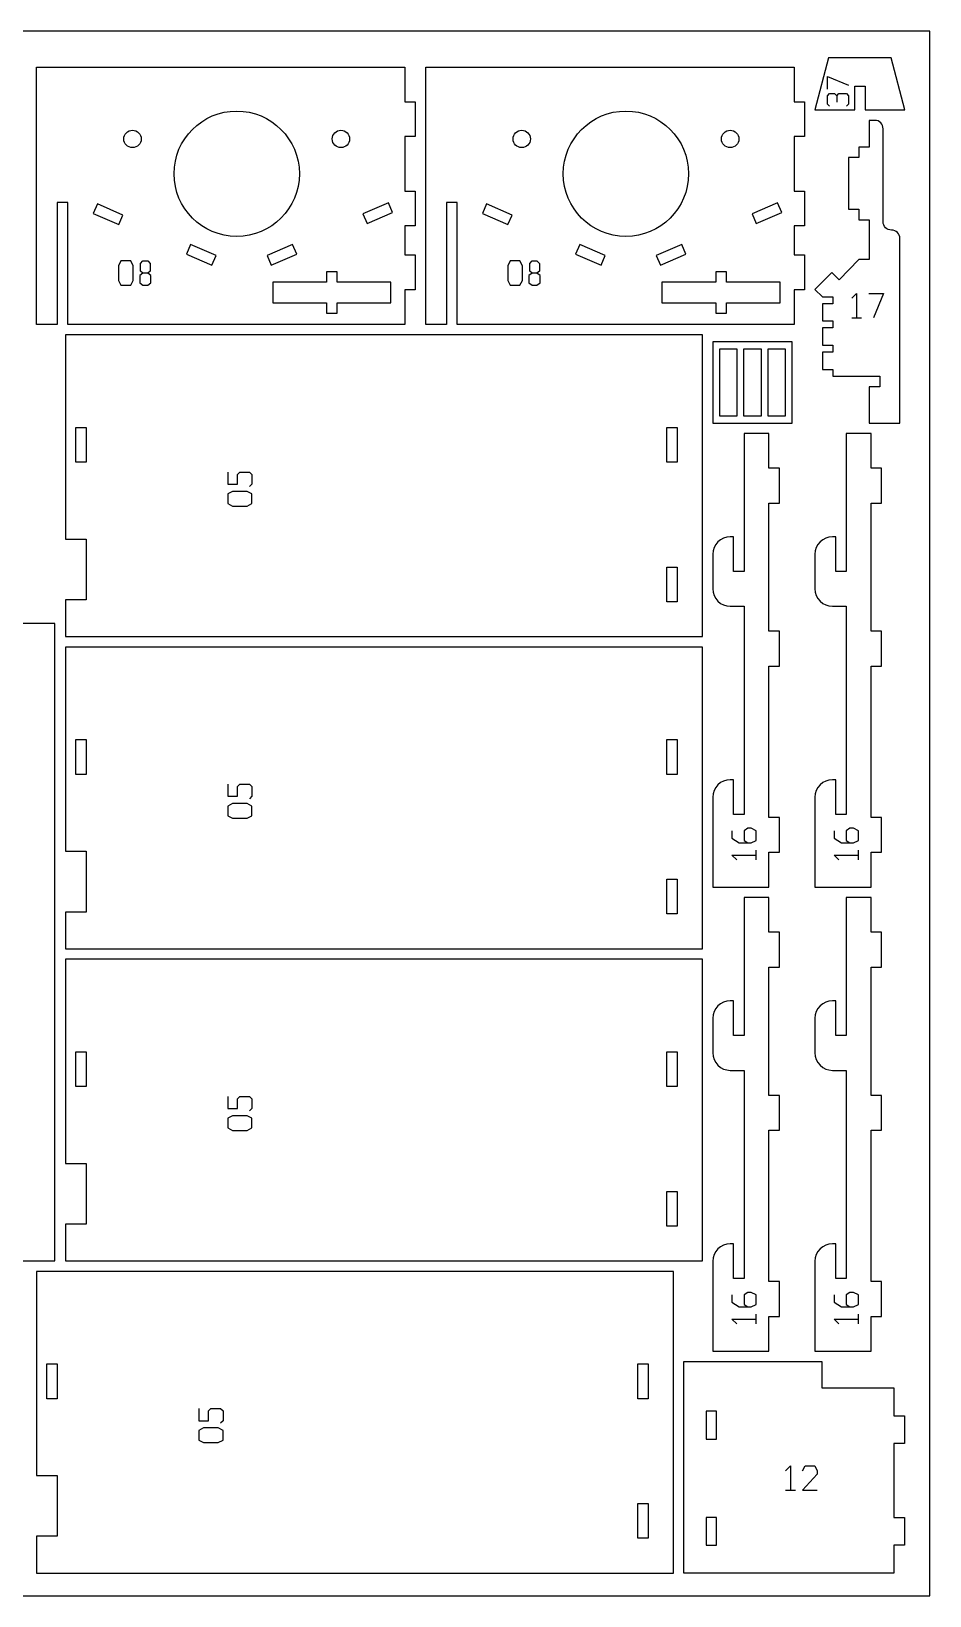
# Model space of a CAD drawing. Header units: millimetres. Extents: x 0 to 450, y 0 to 450.
# Drawn here: x 191.4 to 450, y 0 to 450 of the extents above; entities that cross this region are included whole.
import ezdxf

# ---------------------------------------------------------------- set-up
doc = ezdxf.new("R2010")
doc.units = ezdxf.units.MM
for name, color, linetype in [('CUT', 1, 'Continuous'), ('ENGRAVE', 5, 'Continuous'), ('SHEET', 8, 'Continuous')]:
    doc.layers.add(name, color=color, linetype=linetype)

msp = doc.modelspace()

# ---------------------------------------------------------------- linework, layer by layer
at = {"layer": 'CUT'}
for p, q in [((420.9, 442.34), (416.97, 427.38)), ((438.93, 442.34), (420.9, 442.34)), ((442.85, 427.38), (438.93, 442.34)), ((192.86, 365.66), (192.86, 439.71)), ((192.86, 439.71), (298.91, 439.71)), ((298.91, 439.71), (298.91, 429.71)), ((304.91, 365.66), (304.91, 439.71)), ((304.91, 439.71), (410.97, 439.71)), ((410.97, 439.71), (410.97, 429.71)), ((428.41, 434.25), (431.41, 434.25)), ((428.41, 427.38), (428.41, 434.25)), ((431.41, 434.25), (431.41, 427.38)), ((298.91, 429.71), (301.91, 429.71)), ((301.91, 429.71), (301.91, 419.71)), ((410.97, 429.71), (413.97, 429.71)), ((413.97, 429.71), (413.97, 419.71)), ((416.97, 427.38), (428.41, 427.38)), ((431.41, 427.38), (442.85, 427.38)), ((432.59, 424.38), (432.59, 416.68)), ((434.19, 424.38), (432.59, 424.38)), ((434.65, 424.34), (434.19, 424.38)), ((435.11, 424.2), (434.65, 424.34)), ((435.52, 423.98), (435.11, 424.2)), ((435.88, 423.68), (435.52, 423.98)), ((436.18, 423.31), (435.88, 423.68)), ((436.4, 422.9), (436.18, 423.31)), ((298.91, 419.71), (298.91, 404.05)), ((301.91, 419.71), (298.91, 419.71)), ((410.97, 419.71), (410.97, 404.05)), ((413.97, 419.71), (410.97, 419.71)), ((436.54, 422.45), (436.4, 422.9)), ((436.59, 421.98), (436.54, 422.45)), ((436.59, 395.21), (436.59, 421.98)), ((429.59, 416.68), (429.59, 413.68)), ((432.59, 416.68), (429.59, 416.68)), ((426.58, 413.68), (426.58, 398.81)), ((429.59, 413.68), (426.58, 413.68)), ((198.86, 400.78), (198.86, 365.66)), ((201.86, 400.78), (198.86, 400.78)), ((201.86, 365.66), (201.86, 400.78)), ((294.15, 400.67), (286.81, 397.48)), ((295.35, 397.92), (294.15, 400.67)), ((298.91, 404.05), (301.91, 404.05)), ((301.91, 404.05), (301.91, 394.05)), ((310.92, 400.78), (310.92, 365.66)), ((313.92, 400.78), (310.92, 400.78)), ((313.92, 365.66), (313.92, 400.78)), ((406.21, 400.67), (398.87, 397.48)), ((407.4, 397.92), (406.21, 400.67)), ((410.97, 404.05), (413.97, 404.05)), ((413.97, 404.05), (413.97, 394.05)), ((210.4, 400.34), (209.2, 397.59)), ((209.2, 397.59), (216.54, 394.4)), ((217.73, 397.15), (210.4, 400.34)), ((216.54, 394.4), (217.73, 397.15)), ((286.81, 397.48), (288.01, 394.73)), ((288.01, 394.73), (295.35, 397.92)), ((322.45, 400.34), (321.25, 397.59)), ((321.25, 397.59), (328.59, 394.4)), ((329.79, 397.15), (322.45, 400.34)), ((328.59, 394.4), (329.79, 397.15)), ((398.87, 397.48), (400.07, 394.73)), ((400.07, 394.73), (407.4, 397.92)), ((426.58, 398.81), (429.59, 398.81)), ((429.59, 398.81), (429.59, 395.81)), ((298.91, 394.05), (298.91, 385.67)), ((301.91, 394.05), (298.91, 394.05)), ((410.97, 394.05), (410.97, 385.67)), ((413.97, 394.05), (410.97, 394.05)), ((429.59, 395.81), (432.59, 395.81)), ((432.59, 395.81), (432.59, 384.32)), ((436.63, 394.74), (436.59, 395.21)), ((436.77, 394.29), (436.63, 394.74)), ((436.99, 393.87), (436.77, 394.29)), ((437.29, 393.51), (436.99, 393.87)), ((437.65, 393.21), (437.29, 393.51)), ((438.07, 392.99), (437.65, 393.21)), ((438.52, 392.85), (438.07, 392.99)), ((438.99, 392.81), (438.52, 392.85)), ((439, 392.81), (438.99, 392.81)), ((439.47, 392.76), (438.99, 392.81)), ((439.92, 392.62), (439.47, 392.76)), ((440.33, 392.4), (439.92, 392.62)), ((440.7, 392.1), (440.33, 392.4)), ((440.99, 391.74), (440.7, 392.1)), ((441.22, 391.32), (440.99, 391.74)), ((237.21, 388.68), (236.02, 385.93)), ((244.55, 385.49), (237.21, 388.68)), ((266.56, 388.68), (259.23, 385.49)), ((267.76, 385.93), (266.56, 388.68)), ((349.27, 388.68), (348.07, 385.93)), ((356.6, 385.49), (349.27, 388.68)), ((378.62, 388.68), (371.28, 385.49)), ((379.81, 385.93), (378.62, 388.68)), ((441.35, 390.87), (441.22, 391.32)), ((441.4, 390.41), (441.35, 390.87)), ((441.4, 337.31), (441.4, 390.41)), ((236.02, 385.93), (243.35, 382.74)), ((243.35, 382.74), (244.55, 385.49)), ((259.23, 385.49), (260.42, 382.74)), ((260.42, 382.74), (267.76, 385.93)), ((298.91, 385.67), (301.91, 385.67)), ((301.91, 385.67), (301.91, 375.67)), ((348.07, 385.93), (355.41, 382.74)), ((355.41, 382.74), (356.6, 385.49)), ((371.28, 385.49), (372.48, 382.74)), ((372.48, 382.74), (379.81, 385.93)), ((410.97, 385.67), (413.97, 385.67)), ((413.97, 385.67), (413.97, 375.67)), ((429.59, 384.32), (423.92, 378.55)), ((432.59, 384.32), (429.59, 384.32)), ((276.39, 380.85), (276.39, 377.85)), ((279.39, 380.85), (276.39, 380.85)), ((279.39, 377.85), (279.39, 380.85)), ((388.45, 380.85), (388.45, 377.85)), ((391.45, 380.85), (388.45, 380.85)), ((391.45, 377.85), (391.45, 380.85)), ((421.78, 380.65), (416.97, 375.75)), ((423.92, 378.55), (421.78, 380.65)), ((260.87, 377.85), (260.87, 371.88)), ((276.39, 377.85), (260.87, 377.85)), ((294.91, 377.85), (279.39, 377.85)), ((294.91, 371.88), (294.91, 377.85)), ((298.91, 375.67), (298.91, 365.66)), ((301.91, 375.67), (298.91, 375.67)), ((372.92, 377.85), (372.92, 371.88)), ((388.45, 377.85), (372.92, 377.85)), ((406.97, 377.85), (391.45, 377.85)), ((406.97, 371.88), (406.97, 377.85)), ((410.97, 375.67), (410.97, 365.66)), ((413.97, 375.67), (410.97, 375.67)), ((416.97, 375.75), (419.11, 373.64)), ((419.11, 373.64), (422.11, 373.64)), ((422.11, 373.64), (422.11, 371.64)), ((260.87, 371.88), (276.39, 371.88)), ((276.39, 371.88), (276.39, 368.88)), ((279.39, 368.88), (279.39, 371.88)), ((279.39, 371.88), (294.91, 371.88)), ((372.92, 371.88), (388.45, 371.88)), ((388.45, 371.88), (388.45, 368.88)), ((391.45, 368.88), (391.45, 371.88)), ((391.45, 371.88), (406.97, 371.88)), ((419.11, 371.64), (419.11, 366.68)), ((422.11, 371.64), (419.11, 371.64)), ((198.86, 365.66), (192.86, 365.66)), ((298.91, 365.66), (201.86, 365.66)), ((276.39, 368.88), (279.39, 368.88)), ((310.92, 365.66), (304.91, 365.66)), ((410.97, 365.66), (313.92, 365.66)), ((388.45, 368.88), (391.45, 368.88)), ((419.11, 366.68), (422.11, 366.68)), ((419.11, 364.68), (419.11, 359.72)), ((422.11, 364.68), (419.11, 364.68)), ((422.11, 366.68), (422.11, 364.68)), ((384.54, 362.66), (201.18, 362.66)), ((201.18, 362.66), (201.18, 303.94)), ((384.54, 275.87), (384.54, 362.66)), ((410.42, 360.64), (387.54, 360.64)), ((387.54, 360.64), (387.54, 337.31)), ((410.42, 337.31), (410.42, 360.64)), ((389.54, 358.64), (394.5, 358.64)), ((389.54, 339.31), (389.54, 358.64)), ((394.5, 358.64), (394.5, 339.31)), ((396.5, 358.64), (401.46, 358.64)), ((396.5, 339.31), (396.5, 358.64)), ((401.46, 358.64), (401.46, 339.31)), ((403.46, 358.64), (408.42, 358.64)), ((403.46, 339.31), (403.46, 358.64)), ((408.42, 358.64), (408.42, 339.31)), ((419.11, 359.72), (422.11, 359.72)), ((419.11, 357.72), (419.11, 352.76)), ((422.11, 357.72), (419.11, 357.72)), ((422.11, 359.72), (422.11, 357.72)), ((419.11, 352.76), (422.11, 352.76)), ((422.11, 352.76), (422.11, 350.76)), ((422.11, 350.76), (435.59, 350.76)), ((432.59, 347.76), (432.59, 337.31)), ((435.59, 347.76), (432.59, 347.76)), ((435.59, 350.76), (435.59, 347.76)), ((394.5, 339.31), (389.54, 339.31)), ((401.46, 339.31), (396.5, 339.31)), ((408.42, 339.31), (403.46, 339.31)), ((204.18, 336.04), (207.18, 336.04)), ((204.18, 326.04), (204.18, 336.04)), ((207.18, 336.04), (207.18, 326.04)), ((374.3, 336.04), (377.3, 336.04)), ((374.3, 326.04), (374.3, 336.04)), ((377.3, 336.04), (377.3, 326.04)), ((387.54, 337.31), (410.42, 337.31)), ((403.71, 334.31), (396.54, 334.31)), ((396.54, 334.31), (396.54, 294.6)), ((403.71, 324.3), (403.71, 334.31)), ((433.14, 334.31), (425.97, 334.31)), ((425.97, 334.31), (425.97, 294.6)), ((432.59, 337.31), (441.4, 337.31)), ((433.14, 324.3), (433.14, 334.31)), ((207.18, 326.04), (204.18, 326.04)), ((377.3, 326.04), (374.3, 326.04)), ((406.71, 324.3), (403.71, 324.3)), ((406.71, 314.3), (406.71, 324.3)), ((436.14, 324.3), (433.14, 324.3)), ((436.14, 314.3), (436.14, 324.3)), ((403.71, 314.3), (406.71, 314.3)), ((403.71, 277.41), (403.71, 314.3)), ((433.14, 314.3), (436.14, 314.3)), ((433.14, 277.41), (433.14, 314.3)), ((201.18, 303.94), (207.18, 303.94)), ((207.18, 303.94), (207.18, 286.45)), ((387.92, 301.52), (387.63, 300.58)), ((388.38, 302.38), (387.92, 301.52)), ((389, 303.14), (388.38, 302.38)), ((389.76, 303.76), (389, 303.14)), ((390.62, 304.22), (389.76, 303.76)), ((391.56, 304.51), (390.62, 304.22)), ((392.54, 304.61), (391.56, 304.51)), ((393.54, 304.61), (392.54, 304.61)), ((393.54, 294.6), (393.54, 304.61)), ((417.35, 301.52), (417.06, 300.58)), ((417.81, 302.38), (417.35, 301.52)), ((418.43, 303.14), (417.81, 302.38)), ((419.19, 303.76), (418.43, 303.14)), ((420.06, 304.22), (419.19, 303.76)), ((420.99, 304.51), (420.06, 304.22)), ((421.97, 304.61), (420.99, 304.51)), ((422.97, 304.61), (421.97, 304.61)), ((422.97, 294.6), (422.97, 304.61)), ((387.63, 300.58), (387.54, 299.6)), ((387.54, 299.6), (387.54, 289.6)), ((417.06, 300.58), (416.97, 299.6)), ((416.97, 299.6), (416.97, 289.6)), ((374.3, 295.89), (377.3, 295.89)), ((374.3, 285.89), (374.3, 295.89)), ((377.3, 295.89), (377.3, 285.89)), ((396.54, 294.6), (393.54, 294.6)), ((425.97, 294.6), (422.97, 294.6)), ((387.54, 289.6), (387.63, 288.63)), ((387.63, 288.63), (387.92, 287.69)), ((416.97, 289.6), (417.06, 288.63)), ((417.06, 288.63), (417.35, 287.69)), ((207.18, 286.45), (201.18, 286.45)), ((201.18, 286.45), (201.18, 275.87)), ((377.3, 285.89), (374.3, 285.89)), ((387.92, 287.69), (388.38, 286.82)), ((388.38, 286.82), (389, 286.07)), ((389, 286.07), (389.76, 285.44)), ((389.76, 285.44), (390.62, 284.98)), ((390.62, 284.98), (391.56, 284.7)), ((391.56, 284.7), (392.54, 284.6)), ((392.54, 284.6), (396.54, 284.6)), ((396.54, 284.6), (396.54, 224.72)), ((417.35, 287.69), (417.81, 286.82)), ((417.81, 286.82), (418.43, 286.07)), ((418.43, 286.07), (419.19, 285.44)), ((419.19, 285.44), (420.06, 284.98)), ((420.06, 284.98), (420.99, 284.7)), ((420.99, 284.7), (421.97, 284.6)), ((421.97, 284.6), (425.97, 284.6)), ((425.97, 284.6), (425.97, 224.72)), ((198.18, 279.65), (139.46, 279.65)), ((198.18, 96.29), (198.18, 279.65)), ((201.18, 275.87), (384.54, 275.87)), ((406.71, 277.41), (403.71, 277.41)), ((406.71, 267.41), (406.71, 277.41)), ((436.14, 277.41), (433.14, 277.41)), ((436.14, 267.41), (436.14, 277.41)), ((384.54, 272.87), (201.18, 272.87)), ((201.18, 272.87), (201.18, 214.15)), ((384.54, 186.08), (384.54, 272.87)), ((403.71, 267.41), (406.71, 267.41)), ((403.71, 223.83), (403.71, 267.41)), ((433.14, 267.41), (436.14, 267.41)), ((433.14, 223.83), (433.14, 267.41)), ((204.18, 246.25), (207.18, 246.25)), ((204.18, 236.25), (204.18, 246.25)), ((207.18, 246.25), (207.18, 236.25)), ((374.3, 246.25), (377.3, 246.25)), ((374.3, 236.25), (374.3, 246.25)), ((377.3, 246.25), (377.3, 236.25)), ((207.18, 236.25), (204.18, 236.25)), ((377.3, 236.25), (374.3, 236.25)), ((390.62, 234.34), (389.76, 233.88)), ((391.56, 234.63), (390.62, 234.34)), ((392.54, 234.72), (391.56, 234.63)), ((393.54, 234.72), (392.54, 234.72)), ((393.54, 224.72), (393.54, 234.72)), ((420.06, 234.34), (419.19, 233.88)), ((420.99, 234.63), (420.06, 234.34)), ((421.97, 234.72), (420.99, 234.63)), ((422.97, 234.72), (421.97, 234.72)), ((422.97, 224.72), (422.97, 234.72)), ((387.63, 230.7), (387.54, 229.72)), ((387.54, 229.72), (387.54, 203.83)), ((387.92, 231.64), (387.63, 230.7)), ((388.38, 232.5), (387.92, 231.64)), ((389, 233.26), (388.38, 232.5)), ((389.76, 233.88), (389, 233.26)), ((417.06, 230.7), (416.97, 229.72)), ((416.97, 229.72), (416.97, 203.83)), ((417.35, 231.64), (417.06, 230.7)), ((417.81, 232.5), (417.35, 231.64)), ((418.43, 233.26), (417.81, 232.5)), ((419.19, 233.88), (418.43, 233.26)), ((396.54, 224.72), (393.54, 224.72)), ((406.71, 223.83), (403.71, 223.83)), ((406.71, 213.83), (406.71, 223.83)), ((425.97, 224.72), (422.97, 224.72)), ((436.14, 223.83), (433.14, 223.83)), ((436.14, 213.83), (436.14, 223.83)), ((201.18, 214.15), (207.18, 214.15)), ((207.18, 214.15), (207.18, 196.66)), ((403.71, 213.83), (406.71, 213.83)), ((403.71, 203.83), (403.71, 213.83)), ((433.14, 213.83), (436.14, 213.83)), ((433.14, 203.83), (433.14, 213.83)), ((374.3, 206.1), (377.3, 206.1)), ((374.3, 196.1), (374.3, 206.1)), ((377.3, 206.1), (377.3, 196.1)), ((387.54, 203.83), (403.71, 203.83)), ((416.97, 203.83), (433.14, 203.83)), ((403.71, 200.83), (396.54, 200.83)), ((396.54, 200.83), (396.54, 161.12)), ((403.71, 190.82), (403.71, 200.83)), ((433.14, 200.83), (425.97, 200.83)), ((425.97, 200.83), (425.97, 161.12)), ((433.14, 190.82), (433.14, 200.83)), ((207.18, 196.66), (201.18, 196.66)), ((201.18, 196.66), (201.18, 186.08)), ((377.3, 196.1), (374.3, 196.1)), ((406.71, 190.82), (403.71, 190.82)), ((406.71, 180.82), (406.71, 190.82)), ((436.14, 190.82), (433.14, 190.82)), ((436.14, 180.82), (436.14, 190.82)), ((201.18, 186.08), (384.54, 186.08)), ((384.54, 183.08), (201.18, 183.08)), ((201.18, 183.08), (201.18, 124.36)), ((384.54, 96.29), (384.54, 183.08)), ((403.71, 180.82), (406.71, 180.82)), ((403.71, 143.93), (403.71, 180.82)), ((433.14, 180.82), (436.14, 180.82)), ((433.14, 143.93), (433.14, 180.82)), ((391.56, 171.03), (390.62, 170.75)), ((392.54, 171.13), (391.56, 171.03)), ((393.54, 171.13), (392.54, 171.13)), ((393.54, 161.12), (393.54, 171.13)), ((420.99, 171.03), (420.06, 170.75)), ((421.97, 171.13), (420.99, 171.03)), ((422.97, 171.13), (421.97, 171.13)), ((422.97, 161.12), (422.97, 171.13)), ((387.63, 167.1), (387.54, 166.13)), ((387.92, 168.04), (387.63, 167.1)), ((388.38, 168.9), (387.92, 168.04)), ((389, 169.66), (388.38, 168.9)), ((389.76, 170.28), (389, 169.66)), ((390.62, 170.75), (389.76, 170.28)), ((417.06, 167.1), (416.97, 166.13)), ((417.35, 168.04), (417.06, 167.1)), ((417.81, 168.9), (417.35, 168.04)), ((418.43, 169.66), (417.81, 168.9)), ((419.19, 170.28), (418.43, 169.66)), ((420.06, 170.75), (419.19, 170.28)), ((387.54, 166.13), (387.54, 156.12)), ((416.97, 166.13), (416.97, 156.12)), ((396.54, 161.12), (393.54, 161.12)), ((425.97, 161.12), (422.97, 161.12)), ((204.18, 156.46), (207.18, 156.46)), ((204.18, 146.46), (204.18, 156.46)), ((207.18, 156.46), (207.18, 146.46)), ((374.3, 156.46), (377.3, 156.46)), ((374.3, 146.46), (374.3, 156.46)), ((377.3, 156.46), (377.3, 146.46)), ((387.54, 156.12), (387.63, 155.15)), ((387.63, 155.15), (387.92, 154.21)), ((387.92, 154.21), (388.38, 153.35)), ((388.38, 153.35), (389, 152.59)), ((416.97, 156.12), (417.06, 155.15)), ((417.06, 155.15), (417.35, 154.21)), ((417.35, 154.21), (417.81, 153.35)), ((417.81, 153.35), (418.43, 152.59)), ((389, 152.59), (389.76, 151.97)), ((389.76, 151.97), (390.62, 151.5)), ((390.62, 151.5), (391.56, 151.22)), ((391.56, 151.22), (392.54, 151.12)), ((392.54, 151.12), (396.54, 151.12)), ((396.54, 151.12), (396.54, 91.24)), ((418.43, 152.59), (419.19, 151.97)), ((419.19, 151.97), (420.06, 151.5)), ((420.06, 151.5), (420.99, 151.22)), ((420.99, 151.22), (421.97, 151.12)), ((421.97, 151.12), (425.97, 151.12)), ((425.97, 151.12), (425.97, 91.24)), ((207.18, 146.46), (204.18, 146.46)), ((377.3, 146.46), (374.3, 146.46)), ((406.71, 143.93), (403.71, 143.93)), ((406.71, 133.93), (406.71, 143.93)), ((436.14, 143.93), (433.14, 143.93)), ((436.14, 133.93), (436.14, 143.93)), ((403.71, 133.93), (406.71, 133.93)), ((403.71, 90.35), (403.71, 133.93)), ((433.14, 133.93), (436.14, 133.93)), ((433.14, 90.35), (433.14, 133.93)), ((201.18, 124.36), (207.18, 124.36)), ((207.18, 124.36), (207.18, 106.87)), ((374.3, 116.31), (377.3, 116.31)), ((374.3, 106.31), (374.3, 116.31)), ((377.3, 116.31), (377.3, 106.31)), ((207.18, 106.87), (201.18, 106.87)), ((201.18, 106.87), (201.18, 96.29)), ((377.3, 106.31), (374.3, 106.31)), ((388.38, 99.02), (387.92, 98.16)), ((389, 99.78), (388.38, 99.02)), ((389.76, 100.4), (389, 99.78)), ((390.62, 100.86), (389.76, 100.4)), ((391.56, 101.15), (390.62, 100.86)), ((392.54, 101.24), (391.56, 101.15)), ((393.54, 101.24), (392.54, 101.24)), ((393.54, 91.24), (393.54, 101.24)), ((417.81, 99.02), (417.35, 98.16)), ((418.43, 99.78), (417.81, 99.02)), ((419.19, 100.4), (418.43, 99.78)), ((420.06, 100.86), (419.19, 100.4)), ((420.99, 101.15), (420.06, 100.86)), ((421.97, 101.24), (420.99, 101.15)), ((422.97, 101.24), (421.97, 101.24)), ((422.97, 91.24), (422.97, 101.24)), ((111.39, 96.29), (198.18, 96.29)), ((201.18, 96.29), (384.54, 96.29)), ((387.63, 97.22), (387.54, 96.24)), ((387.54, 96.24), (387.54, 70.35)), ((387.92, 98.16), (387.63, 97.22)), ((417.06, 97.22), (416.97, 96.24)), ((416.97, 96.24), (416.97, 70.35)), ((417.35, 98.16), (417.06, 97.22)), ((376.22, 93.29), (192.86, 93.29)), ((192.86, 93.29), (192.86, 34.57)), ((376.22, 6.5), (376.22, 93.29)), ((396.54, 91.24), (393.54, 91.24)), ((406.71, 90.35), (403.71, 90.35)), ((406.71, 80.35), (406.71, 90.35)), ((425.97, 91.24), (422.97, 91.24)), ((436.14, 90.35), (433.14, 90.35)), ((436.14, 80.35), (436.14, 90.35)), ((403.71, 80.35), (406.71, 80.35)), ((403.71, 70.35), (403.71, 80.35)), ((433.14, 80.35), (436.14, 80.35)), ((433.14, 70.35), (433.14, 80.35)), ((387.54, 70.35), (403.71, 70.35)), ((416.97, 70.35), (433.14, 70.35)), ((195.86, 66.67), (198.86, 66.67)), ((195.86, 56.67), (195.86, 66.67)), ((198.86, 66.67), (198.86, 56.67)), ((365.98, 66.67), (368.98, 66.67)), ((365.98, 56.67), (365.98, 66.67)), ((368.98, 66.67), (368.98, 56.67)), ((379.22, 6.5), (379.22, 67.35)), ((379.22, 67.35), (418.93, 67.35)), ((418.93, 67.35), (418.93, 59.75)), ((418.93, 59.75), (439.69, 59.75)), ((439.69, 59.75), (439.69, 51.74)), ((198.86, 56.67), (195.86, 56.67)), ((368.98, 56.67), (365.98, 56.67)), ((385.6, 53.05), (385.6, 45.05)), ((388.6, 53.05), (385.6, 53.05)), ((388.6, 45.05), (388.6, 53.05)), ((439.69, 51.74), (442.69, 51.74)), ((442.69, 51.74), (442.69, 43.74)), ((385.6, 45.05), (388.6, 45.05)), ((439.69, 43.74), (439.69, 22.5)), ((442.69, 43.74), (439.69, 43.74)), ((192.86, 34.57), (198.86, 34.57)), ((198.86, 34.57), (198.86, 17.08)), ((365.98, 26.52), (368.98, 26.52)), ((365.98, 16.52), (365.98, 26.52)), ((368.98, 26.52), (368.98, 16.52)), ((385.6, 22.5), (385.6, 14.5)), ((388.6, 22.5), (385.6, 22.5)), ((388.6, 14.5), (388.6, 22.5)), ((439.69, 22.5), (442.69, 22.5)), ((442.69, 22.5), (442.69, 14.5)), ((198.86, 17.08), (192.86, 17.08)), ((192.86, 17.08), (192.86, 6.5)), ((368.98, 16.52), (365.98, 16.52)), ((385.6, 14.5), (388.6, 14.5)), ((439.69, 14.5), (439.69, 6.5)), ((442.69, 14.5), (439.69, 14.5)), ((192.86, 6.5), (376.22, 6.5)), ((439.69, 6.5), (379.22, 6.5))]:
    msp.add_line(p, q, dxfattribs=at)
for centre, radius in [((250.5, 409.03), 18.03), ((362.55, 409.03), 18.03), ((220.5, 419.03), 2.5), ((280.5, 419.03), 2.5), ((332.55, 419.03), 2.5), ((392.55, 419.03), 2.5)]:
    msp.add_circle(centre, radius, dxfattribs=at)
at = {"layer": 'ENGRAVE'}
for p, q in [((420.53, 433.32), (420.53, 437)), ((420.53, 437), (426.65, 434.55)), ((420.53, 431.48), (421.14, 432.1)), ((421.14, 432.1), (422.61, 432.1)), ((422.61, 432.1), (423.22, 431.48)), ((423.22, 431.48), (423.83, 432.1)), ((423.83, 432.1), (426.04, 432.1)), ((426.04, 432.1), (426.65, 431.48)), ((420.53, 429.03), (420.53, 431.48)), ((421.14, 428.42), (420.53, 429.03)), ((423.22, 431.48), (423.22, 429.65)), ((426.65, 429.03), (426.04, 428.42)), ((426.65, 431.48), (426.65, 429.03)), ((217.19, 383.93), (216.49, 382.53)), ((216.49, 382.53), (216.49, 378.33)), ((219.99, 383.93), (217.19, 383.93)), ((220.69, 382.53), (219.99, 383.93)), ((220.69, 378.33), (220.69, 382.53)), ((222.79, 383.23), (223.49, 383.93)), ((222.79, 380.99), (222.79, 383.23)), ((223.49, 383.93), (224.89, 383.93)), ((224.89, 383.93), (225.59, 383.23)), ((225.59, 383.23), (225.59, 380.99)), ((329.24, 383.93), (328.54, 382.53)), ((328.54, 382.53), (328.54, 378.33)), ((332.04, 383.93), (329.24, 383.93)), ((332.74, 382.53), (332.04, 383.93)), ((332.74, 378.33), (332.74, 382.53)), ((334.84, 383.23), (335.54, 383.93)), ((334.84, 380.99), (334.84, 383.23)), ((335.54, 383.93), (336.94, 383.93)), ((336.94, 383.93), (337.64, 383.23)), ((337.64, 383.23), (337.64, 380.99)), ((216.49, 378.33), (217.19, 376.93)), ((219.99, 376.93), (220.69, 378.33)), ((223.49, 380.43), (222.58, 379.73)), ((222.58, 379.73), (222.58, 377.63)), ((223.49, 380.43), (222.79, 380.99)), ((224.89, 380.43), (223.49, 380.43)), ((225.59, 380.99), (224.89, 380.43)), ((225.8, 379.73), (224.89, 380.43)), ((225.8, 377.63), (225.8, 379.73)), ((328.54, 378.33), (329.24, 376.93)), ((332.04, 376.93), (332.74, 378.33)), ((335.54, 380.43), (334.63, 379.73)), ((334.63, 379.73), (334.63, 377.63)), ((335.54, 380.43), (334.84, 380.99)), ((336.94, 380.43), (335.54, 380.43)), ((337.64, 380.99), (336.94, 380.43)), ((337.85, 379.73), (336.94, 380.43)), ((337.85, 377.63), (337.85, 379.73)), ((217.19, 376.93), (219.99, 376.93)), ((222.58, 377.63), (223.49, 376.93)), ((223.49, 376.93), (224.89, 376.93)), ((224.89, 376.93), (225.8, 377.63)), ((329.24, 376.93), (332.04, 376.93)), ((334.63, 377.63), (335.54, 376.93)), ((335.54, 376.93), (336.94, 376.93)), ((336.94, 376.93), (337.85, 377.63)), ((427.55, 373.22), (428.95, 374.62)), ((428.95, 374.62), (428.95, 367.62)), ((432.45, 374.62), (436.65, 374.62)), ((436.65, 374.62), (433.85, 367.62)), ((427.55, 367.62), (430.35, 367.62)), ((247.9, 323.23), (247.9, 319.73)), ((247.9, 319.73), (250.7, 319.73)), ((250.7, 322.53), (251.4, 323.23)), ((250.7, 319.73), (250.7, 322.53)), ((251.4, 323.23), (254.2, 323.23)), ((254.2, 323.23), (254.9, 322.53)), ((254.9, 319.73), (254.2, 319.03)), ((254.9, 322.53), (254.9, 319.73)), ((249.3, 317.63), (247.9, 316.93)), ((247.9, 316.93), (247.9, 314.13)), ((253.5, 317.63), (249.3, 317.63)), ((254.9, 316.93), (253.5, 317.63)), ((254.9, 314.13), (254.9, 316.93)), ((247.9, 314.13), (249.3, 313.43)), ((249.3, 313.43), (253.5, 313.43)), ((253.5, 313.43), (254.9, 314.13)), ((247.9, 233.44), (247.9, 229.94)), ((247.9, 229.94), (250.7, 229.94)), ((250.7, 232.74), (251.4, 233.44)), ((250.7, 229.94), (250.7, 232.74)), ((251.4, 233.44), (254.2, 233.44)), ((254.2, 233.44), (254.9, 232.74)), ((254.9, 229.94), (254.2, 229.24)), ((254.9, 232.74), (254.9, 229.94)), ((249.3, 227.84), (247.9, 227.14)), ((247.9, 227.14), (247.9, 224.34)), ((253.5, 227.84), (249.3, 227.84)), ((254.9, 227.14), (253.5, 227.84)), ((254.9, 224.34), (254.9, 227.14)), ((247.9, 224.34), (249.3, 223.64)), ((249.3, 223.64), (253.5, 223.64)), ((253.5, 223.64), (254.9, 224.34)), ((397.59, 220.74), (396.54, 220.04)), ((398.64, 220.74), (397.59, 220.74)), ((400.04, 220.04), (398.64, 220.74)), ((427.02, 220.74), (425.97, 220.04)), ((428.07, 220.74), (427.02, 220.74)), ((429.47, 220.04), (428.07, 220.74)), ((393.04, 220.04), (393.04, 217.94)), ((393.04, 217.94), (395.14, 216.54)), ((395.14, 216.54), (398.64, 216.54)), ((396.54, 220.04), (396.54, 217.24)), ((396.54, 217.24), (397.59, 216.54)), ((398.64, 216.54), (400.04, 217.24)), ((400.04, 217.24), (400.04, 220.04)), ((422.47, 220.04), (422.47, 217.94)), ((422.47, 217.94), (424.57, 216.54)), ((424.57, 216.54), (428.07, 216.54)), ((425.97, 220.04), (425.97, 217.24)), ((425.97, 217.24), (427.02, 216.54)), ((428.07, 216.54), (429.47, 217.24)), ((429.47, 217.24), (429.47, 220.04)), ((394.44, 211.64), (393.04, 213.04)), ((393.04, 213.04), (400.04, 213.04)), ((400.04, 211.64), (400.04, 214.44)), ((423.87, 211.64), (422.47, 213.04)), ((422.47, 213.04), (429.47, 213.04)), ((429.47, 211.64), (429.47, 214.44)), ((247.9, 143.64), (247.9, 140.14)), ((247.9, 140.14), (250.7, 140.14)), ((250.7, 142.94), (251.4, 143.64)), ((250.7, 140.14), (250.7, 142.94)), ((251.4, 143.64), (254.2, 143.64)), ((254.2, 143.64), (254.9, 142.94)), ((254.9, 140.14), (254.2, 139.44)), ((254.9, 142.94), (254.9, 140.14)), ((249.3, 138.04), (247.9, 137.34)), ((247.9, 137.34), (247.9, 134.54)), ((253.5, 138.04), (249.3, 138.04)), ((254.9, 137.34), (253.5, 138.04)), ((254.9, 134.54), (254.9, 137.34)), ((247.9, 134.54), (249.3, 133.84)), ((249.3, 133.84), (253.5, 133.84)), ((253.5, 133.84), (254.9, 134.54)), ((393.04, 86.56), (393.04, 84.46)), ((397.59, 87.26), (396.54, 86.56)), ((396.54, 86.56), (396.54, 83.76)), ((398.64, 87.26), (397.59, 87.26)), ((400.04, 86.56), (398.64, 87.26)), ((400.04, 83.76), (400.04, 86.56)), ((422.47, 86.56), (422.47, 84.46)), ((427.02, 87.26), (425.97, 86.56)), ((425.97, 86.56), (425.97, 83.76)), ((428.07, 87.26), (427.02, 87.26)), ((429.47, 86.56), (428.07, 87.26)), ((429.47, 83.76), (429.47, 86.56)), ((393.04, 84.46), (395.14, 83.06)), ((395.14, 83.06), (398.64, 83.06)), ((396.54, 83.76), (397.59, 83.06)), ((398.64, 83.06), (400.04, 83.76)), ((422.47, 84.46), (424.57, 83.06)), ((424.57, 83.06), (428.07, 83.06)), ((425.97, 83.76), (427.02, 83.06)), ((428.07, 83.06), (429.47, 83.76)), ((394.44, 78.16), (393.04, 79.56)), ((393.04, 79.56), (400.04, 79.56)), ((400.04, 78.16), (400.04, 80.96)), ((423.87, 78.16), (422.47, 79.56)), ((422.47, 79.56), (429.47, 79.56)), ((429.47, 78.16), (429.47, 80.96)), ((239.58, 53.85), (239.58, 50.35)), ((239.58, 50.35), (242.38, 50.35)), ((242.38, 53.15), (243.08, 53.85)), ((242.38, 50.35), (242.38, 53.15)), ((243.08, 53.85), (245.88, 53.85)), ((245.88, 53.85), (246.58, 53.15)), ((246.58, 50.35), (245.88, 49.65)), ((246.58, 53.15), (246.58, 50.35)), ((240.98, 48.25), (239.58, 47.55)), ((239.58, 47.55), (239.58, 44.75)), ((245.18, 48.25), (240.98, 48.25)), ((246.58, 47.55), (245.18, 48.25)), ((246.58, 44.75), (246.58, 47.55)), ((239.58, 44.75), (240.98, 44.05)), ((240.98, 44.05), (245.18, 44.05)), ((245.18, 44.05), (246.58, 44.75)), ((408.51, 35.95), (409.91, 37.35)), ((409.91, 37.35), (409.91, 30.35)), ((413.41, 35.95), (414.11, 37.35)), ((414.11, 37.35), (416.91, 37.35)), ((416.91, 37.35), (417.61, 35.95)), ((417.61, 34.97), (413.41, 30.35)), ((417.61, 35.95), (417.61, 34.97)), ((408.51, 30.35), (411.31, 30.35)), ((413.41, 30.35), (417.61, 30.35))]:
    msp.add_line(p, q, dxfattribs=at)
at = {"layer": 'SHEET'}
for p, q in [((450, 450), (0, 450)), ((450, 0), (450, 450)), ((0, 0), (450, 0))]:
    msp.add_line(p, q, dxfattribs=at)

doc.saveas('drawing.dxf')
